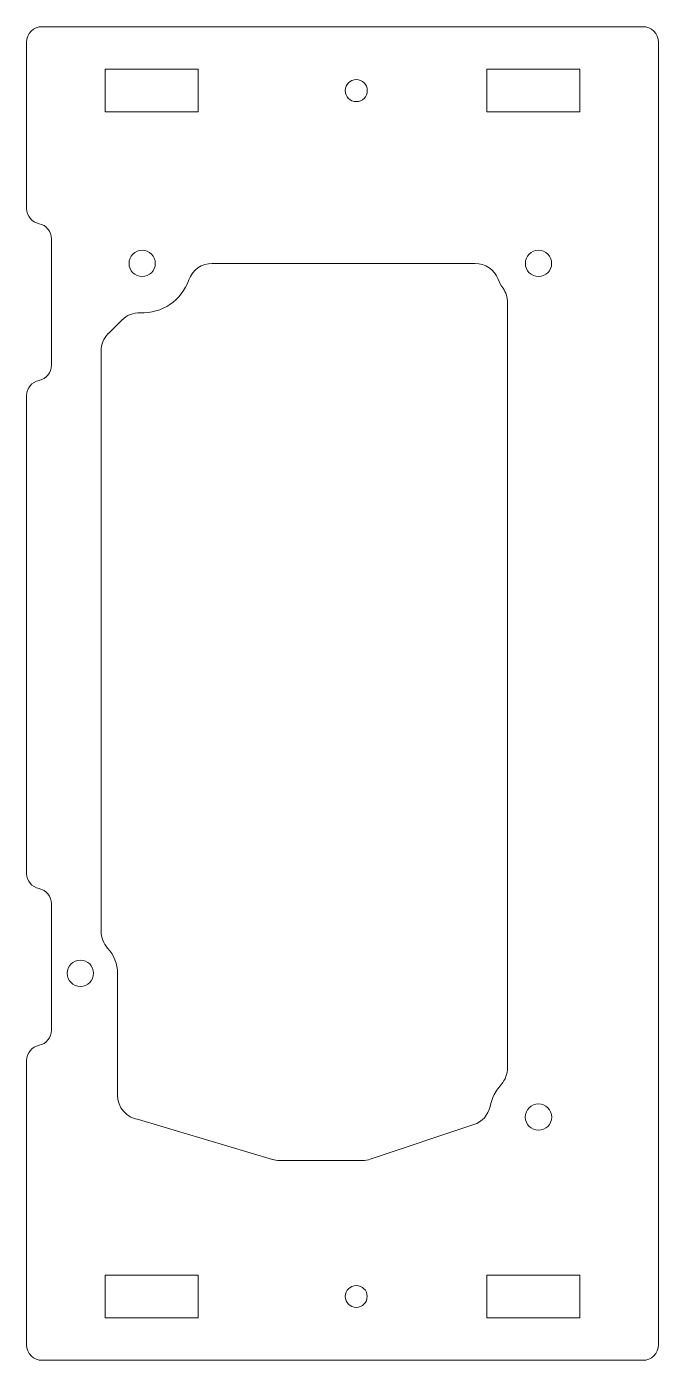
# Model space of a CAD drawing. Header units: millimetres. Extents: x -60 to 42, y -108 to 107.
import ezdxf

# ---------------------------------------------------------------- set-up
doc = ezdxf.new("R2010")
doc.units = ezdxf.units.MM

msp = doc.modelspace()

# ---------------------------------------------------------------- linework, layer by layer
at = {"color": 7, "linetype": 'Continuous', "lineweight": 15}
for p, q in [((39.99, 107.41), (-57.01, 107.41)), ((-59.51, 78.06), (-59.51, 104.91)), ((42.49, 104.91), (42.49, -105.37)), ((-46.81, 100.53), (-46.81, 93.67)), ((-31.81, 100.53), (-46.81, 100.53)), ((-31.81, 93.67), (-31.81, 100.53)), ((14.79, 100.53), (14.79, 93.67)), ((29.79, 100.53), (14.79, 100.53)), ((29.79, 93.67), (29.79, 100.53)), ((-46.81, 93.67), (-31.81, 93.67)), ((14.79, 93.67), (29.79, 93.67)), ((-55.51, 52.76), (-55.51, 73.16)), ((12.9, 69.2), (-29.54, 69.2)), ((18.14, -60.66), (18.14, 62.88)), ((-44.14, 60.04), (-46.33, 57.85)), ((-47.5, -38.61), (-47.5, 55.03)), ((-59.51, -29.27), (-59.51, 47.86)), ((-55.51, -54.57), (-55.51, -34.17)), ((-44.84, -45.4), (-44.84, -65.05)), ((-59.51, -105.37), (-59.51, -59.47)), ((-19.84, -75.44), (-41.44, -69)), ((12.69, -69.82), (-4.02, -75.4)), ((-5.29, -75.61), (-18.7, -75.61)), ((-46.81, -94.13), (-46.81, -100.99)), ((-31.81, -94.13), (-46.81, -94.13)), ((-31.81, -100.99), (-31.81, -94.13)), ((14.79, -94.13), (14.79, -100.99)), ((29.79, -94.13), (14.79, -94.13)), ((29.79, -100.99), (29.79, -94.13)), ((-46.81, -100.99), (-31.81, -100.99)), ((14.79, -100.99), (29.79, -100.99)), ((39.99, -107.87), (-57.01, -107.87))]:
    msp.add_line(p, q, dxfattribs=at)
for centre, radius in [((-6.29, 97.1), 1.78), ((-40.86, 69.2), 2.12), ((23.14, 69.2), 2.12), ((-50.84, -45.4), 2.13), ((23.14, -68.6), 2.13), ((-6.29, -97.56), 1.77)]:
    msp.add_circle(centre, radius, dxfattribs=at)
for centre, radius, start, end in [((-57.01, 104.91), 2.5, 90, 180), ((39.99, 104.91), 2.5, 0, 90), ((-57.01, 78.06), 2.5, 180, 258.463), ((-58.01, 73.16), 2.5, 0, 78.463), ((-29.54, 65.2), 4, 90, 160.5288), ((12.9, 65.2), 4, 21.3237, 90), ((-40.86, 69.2), 8, 267.8104, 340.5288), ((23.14, 69.2), 7, 201.3237, 215.0968), ((14.14, 62.88), 4, 0, 35.0968), ((-41.32, 57.21), 4, 87.8104, 135), ((-43.5, 55.03), 4, 135, 180), ((-58.01, 52.76), 2.5, 281.537, 0), ((-57.01, 47.86), 2.5, 101.537, 180), ((-57.01, -29.27), 2.5, 180, 258.463), ((-58.01, -34.17), 2.5, 0, 78.463), ((-43.5, -38.61), 4, 180, 222.7772), ((-50.84, -45.4), 6, 0, 42.7772), ((-58.01, -54.57), 2.5, 281.537, 0), ((-57.01, -59.47), 2.5, 101.537, 180), ((14.14, -60.66), 4, 318.5904, 0), ((23.14, -68.6), 8, 138.5904, 167.6281), ((-40.84, -65.05), 4, 180, 261.3193), ((11.42, -66.03), 4, 288.4666, 347.6281), ((-18.7, -71.61), 4, 253.394, 270), ((-5.29, -71.61), 4, 270, 288.4666), ((-57.01, -105.37), 2.5, 180, 270), ((39.99, -105.37), 2.5, 270, 0)]:
    msp.add_arc(centre, radius, start, end, dxfattribs=at)

doc.saveas('drawing.dxf')
